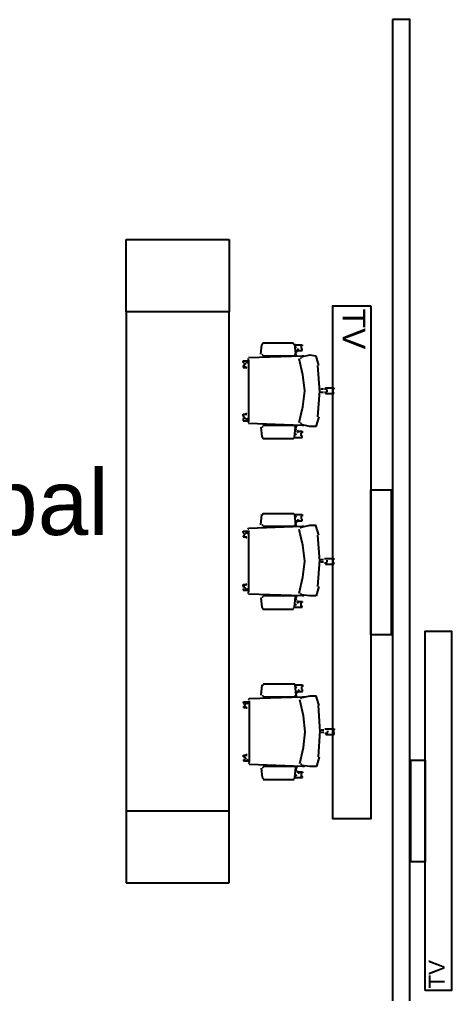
# Model space of a CAD drawing. Header units: millimetres. Extents: x -101 to 3415, y -52 to 1366.
# Drawn here: x 21.1 to 23.61, y 91.65 to 97.31 of the extents above; entities that cross this region are included whole.
import ezdxf

# ---------------------------------------------------------------- set-up
doc = ezdxf.new("R2010")
doc.units = ezdxf.units.MM
for name, color, linetype in [('00_ARQ', 8, 'Continuous'), ('ARQ_MOBILIARIO', 8, 'Continuous'), ('Texto_Iluminación', 7, 'Continuous')]:
    doc.layers.add(name, color=color, linetype=linetype)
doc.styles.add('TÍTULO', font='arial.ttf', dxfattribs={"height": 0.19})

msp = doc.modelspace()

# ---------------------------------------------------------------- linework, layer by layer
at = {"layer": '00_ARQ', "ltscale": 0.3}
msp.add_lwpolyline([(23.2672, 97.3135), (23.2672, 91.0144), (23.3672, 91.0144), (23.3672, 97.3135), (23.2672, 97.3135)], dxfattribs=at)
at = {"layer": 'ARQ_MOBILIARIO'}
for p, q in [((21.7165, 96.0336), (22.3154, 96.0336)), ((21.7165, 95.6144), (21.7165, 96.0336)), ((21.7165, 96.0336), (21.7165, 96.0336)), ((22.3154, 96.0336), (22.3154, 95.6144)), ((22.3154, 95.6144), (21.7165, 95.6144)), ((21.7165, 95.6144), (21.7165, 92.7141)), ((22.3154, 92.7141), (22.3154, 95.6144)), ((22.5005, 95.3676), (22.506, 95.422)), ((22.5005, 95.3676), (22.506, 95.422)), ((22.5167, 95.4329), (22.506, 95.422)), ((22.5167, 95.4329), (22.506, 95.422)), ((22.5114, 95.4329), (22.691, 95.4329)), ((22.5114, 95.4329), (22.691, 95.4329)), ((22.6965, 95.422), (22.691, 95.4274)), ((22.6965, 95.422), (22.691, 95.4274)), ((22.6965, 95.4274), (22.702, 95.3676)), ((22.6965, 95.4274), (22.702, 95.3676)), ((22.6965, 95.422), (22.7401, 95.422)), ((22.6965, 95.422), (22.7401, 95.422)), ((22.7075, 95.4057), (22.6965, 95.4112)), ((22.7075, 95.4057), (22.6965, 95.4112)), ((22.7401, 95.4167), (22.7346, 95.4167)), ((22.7346, 95.4167), (22.7346, 95.4004)), ((22.7401, 95.4167), (22.7346, 95.4167)), ((22.7346, 95.4167), (22.7346, 95.4004)), ((22.7401, 95.422), (22.7401, 95.4167)), ((22.7401, 95.422), (22.7401, 95.4167)), ((22.7401, 95.3567), (22.4297, 95.3458)), ((22.7401, 95.3567), (22.4297, 95.3458)), ((22.506, 95.3676), (22.5114, 95.3622)), ((22.506, 95.3676), (22.5114, 95.3622)), ((22.6965, 95.3567), (22.5114, 95.3567)), ((22.6965, 95.3567), (22.5114, 95.3567)), ((22.6475, 95.3513), (22.6475, 95.3567)), ((22.6475, 95.3513), (22.6475, 95.3567)), ((22.6965, 95.3622), (22.702, 95.3676)), ((22.6965, 95.3622), (22.702, 95.3676)), ((22.7075, 95.3839), (22.702, 95.373)), ((22.7075, 95.3839), (22.702, 95.373)), ((22.7075, 95.3567), (22.702, 95.373)), ((22.7075, 95.3567), (22.702, 95.373)), ((22.7075, 95.3894), (22.7401, 95.3894)), ((22.7075, 95.3894), (22.7401, 95.3894)), ((22.7183, 95.4004), (22.7128, 95.3839)), ((22.7183, 95.4004), (22.7128, 95.3839)), ((22.7401, 95.4004), (22.7346, 95.4004)), ((22.7401, 95.4004), (22.7346, 95.4004)), ((22.7837, 95.3622), (22.7346, 95.3513)), ((22.7837, 95.3622), (22.7346, 95.3513)), ((22.7401, 95.3894), (22.7401, 95.4004)), ((22.7401, 95.3894), (22.7401, 95.4004)), ((22.7509, 95.3567), (22.7401, 95.3567)), ((22.7509, 95.3567), (22.7401, 95.3567)), ((22.8218, 95.3567), (22.7837, 95.3622)), ((22.8218, 95.3567), (22.7837, 95.3622)), ((22.8381, 95.3024), (22.8218, 95.3567)), ((22.8381, 95.3024), (22.8218, 95.3567)), ((22.3971, 95.3239), (22.3971, 95.3294)), ((22.3971, 95.3294), (22.4242, 95.3294)), ((22.3971, 95.3239), (22.3971, 95.3294)), ((22.3971, 95.3294), (22.4242, 95.3294)), ((22.3971, 95.3187), (22.3971, 95.3239)), ((22.3971, 95.3187), (22.3971, 95.3239)), ((22.3971, 95.3187), (22.4025, 95.3187)), ((22.3971, 95.3187), (22.4025, 95.3187)), ((22.3971, 95.3024), (22.3971, 95.2968)), ((22.3971, 95.3024), (22.4025, 95.3024)), ((22.3971, 95.3024), (22.3971, 95.2968)), ((22.3971, 95.3024), (22.4025, 95.3024)), ((22.3971, 95.2968), (22.3971, 95.2913)), ((22.3971, 95.2968), (22.3971, 95.2913)), ((22.4025, 95.3187), (22.4025, 95.3132)), ((22.4025, 95.3187), (22.4025, 95.3132)), ((22.4134, 95.3132), (22.4025, 95.3024)), ((22.4134, 95.3132), (22.4025, 95.3024)), ((22.4025, 95.3077), (22.4025, 95.3024)), ((22.4025, 95.3077), (22.4025, 95.3024)), ((22.4187, 95.2859), (22.4025, 95.2968)), ((22.4187, 95.2859), (22.4025, 95.2968)), ((22.4134, 95.3239), (22.4242, 95.3187)), ((22.4134, 95.3239), (22.4242, 95.3187)), ((22.4297, 95.3404), (22.4242, 95.3349)), ((22.4297, 95.3404), (22.4242, 95.3349)), ((22.4297, 95.3349), (22.4297, 94.9755)), ((22.4297, 95.3349), (22.4297, 94.9755)), ((22.7456, 95.2477), (22.7238, 95.3404)), ((22.7456, 95.2477), (22.7238, 95.3404)), ((22.7346, 95.3458), (22.7291, 95.3404)), ((22.7346, 95.3458), (22.7291, 95.3404)), ((22.8436, 95.1497), (22.8326, 95.3024)), ((22.8436, 95.1497), (22.8326, 95.3024)), ((22.3971, 95.2913), (22.4187, 95.2913)), ((22.3971, 95.2913), (22.4187, 95.2913)), ((22.4187, 95.2913), (22.4134, 95.2913)), ((22.4187, 95.2913), (22.4134, 95.2913)), ((22.7564, 95.1552), (22.7456, 95.2477)), ((22.7564, 95.1552), (22.7456, 95.2477)), ((22.7456, 95.0627), (22.7564, 95.1552)), ((22.7456, 95.0627), (22.7564, 95.1552)), ((22.8326, 95.0028), (22.8436, 95.1552)), ((22.8326, 95.0028), (22.8436, 95.1552)), ((22.8489, 95.1662), (22.8652, 95.1662)), ((22.8489, 95.1662), (22.8652, 95.1662)), ((22.8652, 95.1444), (22.8489, 95.1444)), ((22.8652, 95.1444), (22.8489, 95.1444)), ((22.8707, 95.1662), (22.887, 95.1662)), ((22.8707, 95.1662), (22.887, 95.1662)), ((22.887, 95.1444), (22.8707, 95.1444)), ((22.887, 95.1444), (22.8707, 95.1444)), ((22.8762, 95.1662), (22.8762, 95.1715)), ((22.8762, 95.1715), (22.9198, 95.1715)), ((22.8762, 95.1662), (22.8762, 95.1715)), ((22.8762, 95.1715), (22.9198, 95.1715)), ((22.8762, 95.1444), (22.8762, 95.1389)), ((22.8762, 95.1444), (22.8762, 95.1389)), ((22.8762, 95.1389), (22.9198, 95.1389)), ((22.8762, 95.1389), (22.9198, 95.1389)), ((22.887, 95.1497), (22.887, 95.1607)), ((22.887, 95.1497), (22.887, 95.1607)), ((22.9198, 95.1715), (22.9251, 95.1715)), ((22.9198, 95.1715), (22.9251, 95.1715)), ((22.9251, 95.1662), (22.9198, 95.1607)), ((22.9251, 95.1662), (22.9198, 95.1607)), ((22.9198, 95.1607), (22.9198, 95.1444)), ((22.9198, 95.1607), (22.9198, 95.1444)), ((22.9251, 95.1444), (22.9198, 95.1444)), ((22.9251, 95.1444), (22.9198, 95.1444)), ((22.9198, 95.1389), (22.9251, 95.1389)), ((22.9198, 95.1389), (22.9251, 95.1389)), ((22.9251, 95.1715), (22.9251, 95.1662)), ((22.9251, 95.1715), (22.9251, 95.1662)), ((22.9251, 95.1389), (22.9251, 95.1444)), ((22.9251, 95.1389), (22.9251, 95.1444)), ((22.3154, 95.1144), (22.3154, 95.1144)), ((22.3971, 95.0136), (22.3971, 95.0191)), ((22.3971, 95.0191), (22.4187, 95.0191)), ((22.3971, 95.0136), (22.3971, 95.0191)), ((22.3971, 95.0191), (22.4187, 95.0191)), ((22.3971, 95.0083), (22.3971, 95.0136)), ((22.3971, 95.0083), (22.3971, 95.0136)), ((22.4025, 95.0136), (22.4187, 95.0246)), ((22.4025, 95.0136), (22.4187, 95.0246)), ((22.4187, 95.0191), (22.4134, 95.0191)), ((22.4187, 95.0191), (22.4134, 95.0191)), ((22.7238, 94.9702), (22.7456, 95.0627)), ((22.7238, 94.9702), (22.7456, 95.0627)), ((22.3971, 95.0083), (22.4025, 95.0083)), ((22.3971, 95.0083), (22.4025, 95.0083)), ((22.3971, 94.992), (22.3971, 94.981)), ((22.3971, 94.992), (22.4025, 94.992)), ((22.3971, 94.992), (22.3971, 94.981)), ((22.3971, 94.992), (22.4025, 94.992)), ((22.3971, 94.981), (22.4242, 94.981)), ((22.3971, 94.981), (22.4242, 94.981)), ((22.4025, 95.0028), (22.4025, 95.0083)), ((22.4025, 95.0028), (22.4025, 95.0083)), ((22.4025, 95.0028), (22.4134, 94.992)), ((22.4025, 95.0028), (22.4134, 94.992)), ((22.4025, 94.992), (22.4025, 94.9973)), ((22.4025, 94.992), (22.4025, 94.9973)), ((22.4242, 94.992), (22.4134, 94.9865)), ((22.4242, 94.992), (22.4134, 94.9865)), ((22.4242, 94.9755), (22.4297, 94.9702)), ((22.4242, 94.9755), (22.4297, 94.9702)), ((22.7401, 94.9539), (22.4297, 94.9647)), ((22.7401, 94.9539), (22.4297, 94.9647)), ((22.6965, 94.9539), (22.5114, 94.9539)), ((22.6965, 94.9539), (22.5114, 94.9539)), ((22.6475, 94.9592), (22.6475, 94.9539)), ((22.6475, 94.9592), (22.6475, 94.9539)), ((22.7075, 94.9539), (22.702, 94.9374)), ((22.7075, 94.9539), (22.702, 94.9374)), ((22.7291, 94.9702), (22.7346, 94.9647)), ((22.7291, 94.9702), (22.7346, 94.9647)), ((22.7837, 94.9484), (22.7346, 94.9592)), ((22.7837, 94.9484), (22.7346, 94.9592)), ((22.7509, 94.9539), (22.7401, 94.9539)), ((22.7509, 94.9539), (22.7401, 94.9539)), ((22.8381, 95.0028), (22.8218, 94.9539)), ((22.8381, 95.0028), (22.8218, 94.9539)), ((22.8218, 94.9539), (22.8218, 94.9484)), ((22.8218, 94.9539), (22.8218, 94.9484)), ((22.5005, 94.9429), (22.506, 94.8885)), ((22.5005, 94.9429), (22.506, 94.8885)), ((22.5114, 94.9484), (22.506, 94.9429)), ((22.5114, 94.9484), (22.506, 94.9429)), ((22.702, 94.9429), (22.6965, 94.9484)), ((22.702, 94.9429), (22.6965, 94.9484)), ((22.6965, 94.883), (22.702, 94.9429)), ((22.6965, 94.883), (22.702, 94.9429)), ((22.6965, 94.8993), (22.7075, 94.9048)), ((22.6965, 94.8993), (22.7075, 94.9048)), ((22.7075, 94.9265), (22.702, 94.9374)), ((22.7075, 94.9265), (22.702, 94.9374)), ((22.7075, 94.9211), (22.7401, 94.9211)), ((22.7075, 94.9211), (22.7401, 94.9211)), ((22.7128, 94.9265), (22.7183, 94.9103)), ((22.7128, 94.9265), (22.7183, 94.9103)), ((22.7401, 94.9103), (22.7346, 94.9103)), ((22.7346, 94.894), (22.7346, 94.9103)), ((22.7401, 94.9103), (22.7346, 94.9103)), ((22.7346, 94.894), (22.7346, 94.9103)), ((22.7401, 94.9211), (22.7401, 94.9103)), ((22.7401, 94.9211), (22.7401, 94.9103)), ((22.8218, 94.9484), (22.7837, 94.9484)), ((22.8218, 94.9484), (22.7837, 94.9484)), ((22.506, 94.8885), (22.5167, 94.8775)), ((22.506, 94.8885), (22.5167, 94.8775)), ((22.5114, 94.8775), (22.691, 94.8775)), ((22.5114, 94.8775), (22.691, 94.8775)), ((22.691, 94.8775), (22.6965, 94.883)), ((22.691, 94.8775), (22.6965, 94.883)), ((22.6965, 94.883), (22.7401, 94.883)), ((22.6965, 94.883), (22.7401, 94.883)), ((22.7401, 94.894), (22.7346, 94.894)), ((22.7401, 94.894), (22.7346, 94.894)), ((22.7401, 94.8885), (22.7401, 94.894)), ((22.7401, 94.8885), (22.7401, 94.894)), ((22.7401, 94.883), (22.7401, 94.8885)), ((22.7401, 94.883), (22.7401, 94.8885)), ((22.5005, 94.3766), (22.506, 94.4365)), ((22.5005, 94.3766), (22.506, 94.4365)), ((22.5167, 94.442), (22.506, 94.431)), ((22.5167, 94.442), (22.506, 94.431)), ((22.5114, 94.442), (22.691, 94.442)), ((22.5114, 94.442), (22.691, 94.442)), ((22.6965, 94.4365), (22.691, 94.442)), ((22.6965, 94.4365), (22.691, 94.442)), ((22.6965, 94.4365), (22.7401, 94.4365)), ((22.6965, 94.4365), (22.702, 94.3766)), ((22.6965, 94.4365), (22.7401, 94.4365)), ((22.6965, 94.4365), (22.702, 94.3766)), ((22.7075, 94.4202), (22.6965, 94.4257)), ((22.7075, 94.4202), (22.6965, 94.4257)), ((22.7075, 94.3929), (22.702, 94.3821)), ((22.7075, 94.3929), (22.702, 94.3821)), ((22.7075, 94.3658), (22.702, 94.3876)), ((22.7075, 94.3658), (22.702, 94.3876)), ((22.7075, 94.3984), (22.7401, 94.3984)), ((22.7075, 94.3984), (22.7401, 94.3984)), ((22.7183, 94.4094), (22.7128, 94.3929)), ((22.7183, 94.4094), (22.7128, 94.3929)), ((22.7401, 94.4257), (22.7346, 94.4257)), ((22.7346, 94.4257), (22.7346, 94.4094)), ((22.7401, 94.4257), (22.7346, 94.4257)), ((22.7346, 94.4257), (22.7346, 94.4094)), ((22.7401, 94.4094), (22.7346, 94.4094)), ((22.7401, 94.4094), (22.7346, 94.4094)), ((22.7401, 94.4365), (22.7401, 94.431)), ((22.7401, 94.4365), (22.7401, 94.431)), ((22.7401, 94.431), (22.7401, 94.4257)), ((22.7401, 94.431), (22.7401, 94.4257)), ((22.7401, 94.4039), (22.7401, 94.4094)), ((22.7401, 94.4039), (22.7401, 94.4094)), ((22.7401, 94.3984), (22.7401, 94.4039)), ((22.7401, 94.3984), (22.7401, 94.4039)), ((22.3971, 94.333), (22.3971, 94.3385)), ((22.3971, 94.3385), (22.4242, 94.3385)), ((22.3971, 94.333), (22.3971, 94.3385)), ((22.3971, 94.3385), (22.4242, 94.3385)), ((22.3971, 94.333), (22.3971, 94.3276)), ((22.3971, 94.333), (22.3971, 94.3276)), ((22.4134, 94.333), (22.4242, 94.3276)), ((22.4134, 94.333), (22.4242, 94.3276)), ((22.4297, 94.3548), (22.4242, 94.3495)), ((22.4297, 94.3548), (22.4242, 94.3495)), ((22.7401, 94.3658), (22.4297, 94.3548)), ((22.7401, 94.3658), (22.4297, 94.3548)), ((22.4297, 94.3439), (22.4297, 93.9845)), ((22.4297, 94.3439), (22.4297, 93.9845)), ((22.506, 94.3766), (22.5114, 94.3711)), ((22.506, 94.3766), (22.5114, 94.3711)), ((22.6965, 94.3658), (22.5114, 94.3658)), ((22.6965, 94.3658), (22.5114, 94.3658)), ((22.6475, 94.3658), (22.6421, 94.3658)), ((22.6475, 94.3658), (22.6421, 94.3658)), ((22.6965, 94.3711), (22.702, 94.3766)), ((22.6965, 94.3711), (22.702, 94.3766)), ((22.7456, 94.2568), (22.7238, 94.3495)), ((22.7456, 94.2568), (22.7238, 94.3495)), ((22.7346, 94.3603), (22.7291, 94.3548)), ((22.7346, 94.3603), (22.7291, 94.3548)), ((22.7837, 94.3711), (22.7346, 94.3603)), ((22.7837, 94.3711), (22.7346, 94.3603)), ((22.7509, 94.3658), (22.7401, 94.3658)), ((22.7509, 94.3658), (22.7401, 94.3658)), ((22.8218, 94.3711), (22.7837, 94.3711)), ((22.8218, 94.3711), (22.7837, 94.3711)), ((22.8218, 94.3658), (22.8218, 94.3711)), ((22.8218, 94.3658), (22.8218, 94.3711)), ((22.8381, 94.3167), (22.8218, 94.3658)), ((22.8381, 94.3167), (22.8218, 94.3658)), ((22.4025, 94.3276), (22.3971, 94.3276)), ((22.3971, 94.3276), (22.4025, 94.3276)), ((22.4025, 94.3276), (22.3971, 94.3276)), ((22.3971, 94.3276), (22.4025, 94.3276)), ((22.3971, 94.3114), (22.3971, 94.3059)), ((22.3971, 94.3114), (22.4025, 94.3114)), ((22.3971, 94.3114), (22.3971, 94.3059)), ((22.3971, 94.3114), (22.4025, 94.3114)), ((22.3971, 94.3059), (22.4187, 94.3059)), ((22.3971, 94.3059), (22.4187, 94.3059)), ((22.4134, 94.3276), (22.4025, 94.3167)), ((22.4134, 94.3276), (22.4025, 94.3167)), ((22.4025, 94.3167), (22.4025, 94.3114)), ((22.4025, 94.3167), (22.4025, 94.3114)), ((22.4187, 94.3004), (22.4025, 94.3114)), ((22.4187, 94.3004), (22.4025, 94.3114)), ((22.4187, 94.3004), (22.4134, 94.3004)), ((22.4187, 94.3004), (22.4134, 94.3004)), ((22.8436, 94.1643), (22.8326, 94.3167)), ((22.8436, 94.1643), (22.8326, 94.3167)), ((22.7564, 94.1643), (22.7456, 94.2568)), ((22.7564, 94.1643), (22.7456, 94.2568)), ((22.7456, 94.0717), (22.7564, 94.1643)), ((22.7456, 94.0717), (22.7564, 94.1643)), ((22.8326, 94.0173), (22.8436, 94.1697)), ((22.8326, 94.0173), (22.8436, 94.1697)), ((22.8489, 94.1752), (22.8652, 94.1752)), ((22.8489, 94.1752), (22.8652, 94.1752)), ((22.8707, 94.1806), (22.887, 94.1806)), ((22.8707, 94.1806), (22.887, 94.1806)), ((22.8762, 94.1752), (22.8762, 94.1806)), ((22.8762, 94.1806), (22.9198, 94.1806)), ((22.8762, 94.1752), (22.8762, 94.1806)), ((22.8762, 94.1806), (22.9198, 94.1806)), ((22.887, 94.1587), (22.887, 94.1697)), ((22.887, 94.1587), (22.887, 94.1697)), ((22.9198, 94.1806), (22.9251, 94.1806)), ((22.9198, 94.1806), (22.9251, 94.1806)), ((22.9251, 94.1752), (22.9198, 94.1752)), ((22.9198, 94.1752), (22.9198, 94.1587)), ((22.9251, 94.1752), (22.9198, 94.1752)), ((22.9198, 94.1752), (22.9198, 94.1587)), ((22.9251, 94.1806), (22.9251, 94.1752)), ((22.9251, 94.1806), (22.9251, 94.1752)), ((22.8652, 94.1587), (22.8489, 94.1587)), ((22.8652, 94.1587), (22.8489, 94.1587)), ((22.887, 94.1534), (22.8707, 94.1534)), ((22.887, 94.1534), (22.8707, 94.1534)), ((22.8762, 94.1587), (22.8762, 94.1479)), ((22.8762, 94.1587), (22.8762, 94.1479)), ((22.8762, 94.1479), (22.9198, 94.1479)), ((22.8762, 94.1479), (22.9198, 94.1479)), ((22.9251, 94.1587), (22.9198, 94.1587)), ((22.9251, 94.1587), (22.9198, 94.1587)), ((22.9198, 94.1479), (22.9251, 94.1479)), ((22.9198, 94.1479), (22.9251, 94.1479)), ((22.9251, 94.1479), (22.9251, 94.1587)), ((22.9251, 94.1479), (22.9251, 94.1587)), ((22.7238, 93.9792), (22.7456, 94.0717)), ((22.7238, 93.9792), (22.7456, 94.0717)), ((22.3971, 94.0173), (22.3971, 94.0281)), ((22.3971, 94.0281), (22.4187, 94.0281)), ((22.3971, 94.0173), (22.3971, 94.0281)), ((22.3971, 94.0281), (22.4187, 94.0281)), ((22.3971, 94.0173), (22.4025, 94.0173)), ((22.3971, 94.0173), (22.4025, 94.0173)), ((22.3971, 94.001), (22.3971, 93.9955)), ((22.3971, 94.001), (22.4025, 94.001)), ((22.3971, 94.001), (22.3971, 93.9955)), ((22.3971, 94.001), (22.4025, 94.001)), ((22.3971, 93.9955), (22.4242, 93.9955)), ((22.3971, 93.9955), (22.4242, 93.9955)), ((22.4025, 94.0226), (22.4187, 94.0336)), ((22.4025, 94.0226), (22.4187, 94.0336)), ((22.4025, 94.0173), (22.4134, 94.0063)), ((22.4025, 94.0118), (22.4025, 94.0173)), ((22.4025, 94.0173), (22.4134, 94.0063)), ((22.4025, 94.0118), (22.4025, 94.0173)), ((22.4025, 94.001), (22.4025, 94.0063)), ((22.4025, 94.001), (22.4025, 94.0063)), ((22.4187, 94.0281), (22.4134, 94.0281)), ((22.4187, 94.0281), (22.4134, 94.0281)), ((22.4242, 94.001), (22.4134, 93.9955)), ((22.4242, 94.001), (22.4134, 93.9955)), ((22.8381, 94.0173), (22.8218, 93.9627)), ((22.8381, 94.0173), (22.8218, 93.9627)), ((22.4242, 93.9845), (22.4297, 93.9792)), ((22.4242, 93.9845), (22.4297, 93.9792)), ((22.7401, 93.9627), (22.4297, 93.9737)), ((22.7401, 93.9627), (22.4297, 93.9737)), ((22.5005, 93.9519), (22.506, 93.8975)), ((22.5005, 93.9519), (22.506, 93.8975)), ((22.5114, 93.9574), (22.506, 93.9519)), ((22.5114, 93.9574), (22.506, 93.9519)), ((22.6965, 93.9627), (22.5114, 93.9627)), ((22.6965, 93.9627), (22.5114, 93.9627)), ((22.6475, 93.9682), (22.6475, 93.9627)), ((22.6475, 93.9682), (22.6475, 93.9627)), ((22.702, 93.9574), (22.6965, 93.9627)), ((22.702, 93.9574), (22.6965, 93.9627)), ((22.6965, 93.8975), (22.702, 93.9574)), ((22.6965, 93.8975), (22.702, 93.9574)), ((22.7075, 93.9627), (22.702, 93.9464)), ((22.7075, 93.9627), (22.702, 93.9464)), ((22.7075, 93.9356), (22.702, 93.9464)), ((22.7075, 93.9356), (22.702, 93.9464)), ((22.7128, 93.9356), (22.7183, 93.9193)), ((22.7128, 93.9356), (22.7183, 93.9193)), ((22.7291, 93.9792), (22.7346, 93.9737)), ((22.7291, 93.9792), (22.7346, 93.9737)), ((22.7837, 93.9627), (22.7346, 93.9682)), ((22.7837, 93.9627), (22.7346, 93.9682)), ((22.7509, 93.9627), (22.7401, 93.9627)), ((22.7509, 93.9627), (22.7401, 93.9627)), ((22.8218, 93.9627), (22.7837, 93.9627)), ((22.8218, 93.9627), (22.7837, 93.9627)), ((22.506, 93.8975), (22.5167, 93.8865)), ((22.506, 93.8975), (22.5167, 93.8865)), ((22.5114, 93.8865), (22.691, 93.8865)), ((22.5114, 93.8865), (22.691, 93.8865)), ((22.691, 93.892), (22.6965, 93.8975)), ((22.691, 93.892), (22.6965, 93.8975)), ((22.6965, 93.9083), (22.7075, 93.9138)), ((22.6965, 93.9083), (22.7075, 93.9138)), ((22.6965, 93.8975), (22.7401, 93.8975)), ((22.6965, 93.8975), (22.7401, 93.8975)), ((22.7075, 93.9301), (22.7401, 93.9301)), ((22.7075, 93.9301), (22.7401, 93.9301)), ((22.7401, 93.9246), (22.7346, 93.9246)), ((22.7346, 93.903), (22.7346, 93.9246)), ((22.7401, 93.9246), (22.7346, 93.9246)), ((22.7346, 93.903), (22.7346, 93.9246)), ((22.7401, 93.903), (22.7346, 93.903)), ((22.7401, 93.903), (22.7346, 93.903)), ((22.7401, 93.9301), (22.7401, 93.9246)), ((22.7401, 93.9301), (22.7401, 93.9246)), ((22.7401, 93.8975), (22.7401, 93.903)), ((22.7401, 93.8975), (22.7401, 93.903)), ((22.5031, 93.3856), (22.5086, 93.4455)), ((22.5031, 93.3856), (22.5086, 93.4455)), ((22.5194, 93.451), (22.5086, 93.44)), ((22.5194, 93.451), (22.5086, 93.44)), ((22.5141, 93.451), (22.6936, 93.451)), ((22.5141, 93.451), (22.6936, 93.451)), ((22.6991, 93.4455), (22.6936, 93.451)), ((22.6991, 93.4455), (22.6936, 93.451)), ((22.6991, 93.4455), (22.7427, 93.4455)), ((22.6991, 93.4455), (22.7046, 93.3856)), ((22.6991, 93.4455), (22.7427, 93.4455)), ((22.6991, 93.4455), (22.7046, 93.3856)), ((22.7101, 93.4292), (22.6991, 93.4347)), ((22.7101, 93.4292), (22.6991, 93.4347)), ((22.7427, 93.4347), (22.7372, 93.4347)), ((22.7372, 93.4347), (22.7372, 93.4184)), ((22.7427, 93.4347), (22.7372, 93.4347)), ((22.7372, 93.4347), (22.7372, 93.4184)), ((22.7427, 93.4455), (22.7427, 93.44)), ((22.7427, 93.4455), (22.7427, 93.44)), ((22.7427, 93.44), (22.7427, 93.4347)), ((22.7427, 93.44), (22.7427, 93.4347)), ((22.7427, 93.3748), (22.4323, 93.3638)), ((22.7427, 93.3748), (22.4323, 93.3638)), ((22.5086, 93.3856), (22.5141, 93.3801)), ((22.5086, 93.3856), (22.5141, 93.3801)), ((22.6991, 93.3748), (22.5141, 93.3748)), ((22.6991, 93.3748), (22.5141, 93.3748)), ((22.6502, 93.3748), (22.6447, 93.3748)), ((22.6502, 93.3748), (22.6447, 93.3748)), ((22.6991, 93.3801), (22.7046, 93.3856)), ((22.6991, 93.3801), (22.7046, 93.3856)), ((22.7101, 93.4019), (22.7046, 93.3911)), ((22.7101, 93.4019), (22.7046, 93.3911)), ((22.7101, 93.3748), (22.7046, 93.3966)), ((22.7101, 93.3748), (22.7046, 93.3966)), ((22.7101, 93.4074), (22.7427, 93.4074)), ((22.7101, 93.4074), (22.7427, 93.4074)), ((22.721, 93.4184), (22.7155, 93.4019)), ((22.721, 93.4184), (22.7155, 93.4019)), ((22.7372, 93.3693), (22.7317, 93.3638)), ((22.7372, 93.3693), (22.7317, 93.3638)), ((22.7427, 93.4184), (22.7372, 93.4184)), ((22.7427, 93.4184), (22.7372, 93.4184)), ((22.7863, 93.3801), (22.7372, 93.3693)), ((22.7863, 93.3801), (22.7372, 93.3693)), ((22.7427, 93.4129), (22.7427, 93.4184)), ((22.7427, 93.4129), (22.7427, 93.4184)), ((22.7427, 93.4074), (22.7427, 93.4129)), ((22.7427, 93.4074), (22.7427, 93.4129)), ((22.7536, 93.3748), (22.7427, 93.3748)), ((22.7536, 93.3748), (22.7427, 93.3748)), ((22.8245, 93.3801), (22.7863, 93.3801)), ((22.8245, 93.3801), (22.7863, 93.3801)), ((22.8245, 93.3748), (22.8245, 93.3801)), ((22.8245, 93.3748), (22.8245, 93.3801)), ((22.8407, 93.3257), (22.8245, 93.3748)), ((22.8407, 93.3257), (22.8245, 93.3748)), ((22.3998, 93.342), (22.3998, 93.3475)), ((22.3998, 93.3475), (22.4269, 93.3475)), ((22.3998, 93.342), (22.3998, 93.3475)), ((22.3998, 93.3475), (22.4269, 93.3475)), ((22.3998, 93.342), (22.3998, 93.3367)), ((22.3998, 93.342), (22.3998, 93.3367)), ((22.4051, 93.3367), (22.3998, 93.3367)), ((22.3998, 93.3367), (22.4051, 93.3367)), ((22.4051, 93.3367), (22.3998, 93.3367)), ((22.3998, 93.3367), (22.4051, 93.3367)), ((22.3998, 93.3204), (22.3998, 93.3149)), ((22.3998, 93.3204), (22.4051, 93.3204)), ((22.3998, 93.3204), (22.3998, 93.3149)), ((22.3998, 93.3204), (22.4051, 93.3204)), ((22.3998, 93.3149), (22.4214, 93.3149)), ((22.3998, 93.3149), (22.4214, 93.3149)), ((22.4161, 93.3367), (22.4051, 93.3257)), ((22.4161, 93.3367), (22.4051, 93.3257)), ((22.4051, 93.3257), (22.4051, 93.3204)), ((22.4051, 93.3257), (22.4051, 93.3204)), ((22.4214, 93.3094), (22.4051, 93.3204)), ((22.4214, 93.3094), (22.4051, 93.3204)), ((22.4161, 93.342), (22.4269, 93.3367)), ((22.4161, 93.342), (22.4269, 93.3367)), ((22.4323, 93.3638), (22.4269, 93.3585)), ((22.4323, 93.3638), (22.4269, 93.3585)), ((22.4323, 93.353), (22.4323, 92.9936)), ((22.4323, 93.353), (22.4323, 92.9936)), ((22.7482, 93.2658), (22.7264, 93.3585)), ((22.7482, 93.2658), (22.7264, 93.3585)), ((22.8463, 93.1733), (22.8352, 93.3257)), ((22.8463, 93.1733), (22.8352, 93.3257)), ((22.4214, 93.3094), (22.4161, 93.3094)), ((22.4214, 93.3094), (22.4161, 93.3094)), ((22.759, 93.1733), (22.7482, 93.2658)), ((22.759, 93.1733), (22.7482, 93.2658)), ((22.7482, 93.0807), (22.759, 93.1733)), ((22.7482, 93.0807), (22.759, 93.1733)), ((22.8352, 93.0263), (22.8463, 93.1788)), ((22.8352, 93.0263), (22.8463, 93.1788)), ((22.8516, 93.1843), (22.8679, 93.1843)), ((22.8516, 93.1843), (22.8679, 93.1843)), ((22.8679, 93.1678), (22.8516, 93.1678)), ((22.8679, 93.1678), (22.8516, 93.1678)), ((22.8734, 93.1896), (22.8897, 93.1896)), ((22.8734, 93.1896), (22.8897, 93.1896)), ((22.8897, 93.1624), (22.8734, 93.1624)), ((22.8897, 93.1624), (22.8734, 93.1624)), ((22.8788, 93.1843), (22.8788, 93.1896)), ((22.8788, 93.1896), (22.9225, 93.1896)), ((22.8788, 93.1843), (22.8788, 93.1896)), ((22.8788, 93.1896), (22.9225, 93.1896)), ((22.8788, 93.1678), (22.8788, 93.1569)), ((22.8788, 93.1678), (22.8788, 93.1569)), ((22.8788, 93.1569), (22.9225, 93.1569)), ((22.8788, 93.1569), (22.9225, 93.1569)), ((22.8897, 93.1678), (22.8897, 93.1788)), ((22.8897, 93.1678), (22.8897, 93.1788)), ((22.9225, 93.1896), (22.9278, 93.1896)), ((22.9225, 93.1896), (22.9278, 93.1896)), ((22.9278, 93.1843), (22.9225, 93.1843)), ((22.9225, 93.1843), (22.9225, 93.1678)), ((22.9278, 93.1843), (22.9225, 93.1843)), ((22.9225, 93.1843), (22.9225, 93.1678)), ((22.9278, 93.1678), (22.9225, 93.1678)), ((22.9278, 93.1678), (22.9225, 93.1678)), ((22.9225, 93.1569), (22.9278, 93.1569)), ((22.9225, 93.1569), (22.9278, 93.1569)), ((22.9278, 93.1896), (22.9278, 93.1843)), ((22.9278, 93.1896), (22.9278, 93.1843)), ((22.9278, 93.1569), (22.9278, 93.1678)), ((22.9278, 93.1569), (22.9278, 93.1678)), ((22.3998, 93.0263), (22.3998, 93.0371)), ((22.3998, 93.0371), (22.4214, 93.0371)), ((22.3998, 93.0263), (22.3998, 93.0371)), ((22.3998, 93.0371), (22.4214, 93.0371)), ((22.4051, 93.0316), (22.4214, 93.0426)), ((22.4051, 93.0316), (22.4214, 93.0426)), ((22.4214, 93.0371), (22.4161, 93.0371)), ((22.4214, 93.0371), (22.4161, 93.0371)), ((22.7264, 92.9882), (22.7482, 93.0807)), ((22.7264, 92.9882), (22.7482, 93.0807)), ((22.3998, 93.0263), (22.4051, 93.0263)), ((22.3998, 93.0263), (22.4051, 93.0263)), ((22.3998, 93.01), (22.3998, 93.0045)), ((22.3998, 93.01), (22.4051, 93.01)), ((22.3998, 93.01), (22.3998, 93.0045)), ((22.3998, 93.01), (22.4051, 93.01)), ((22.3998, 93.0045), (22.4269, 93.0045)), ((22.3998, 93.0045), (22.4269, 93.0045)), ((22.4051, 93.0263), (22.4161, 93.0153)), ((22.4051, 93.0208), (22.4051, 93.0263)), ((22.4051, 93.0263), (22.4161, 93.0153)), ((22.4051, 93.0208), (22.4051, 93.0263)), ((22.4051, 93.01), (22.4051, 93.0153)), ((22.4051, 93.01), (22.4051, 93.0153)), ((22.4269, 93.01), (22.4161, 93.0045)), ((22.4269, 93.01), (22.4161, 93.0045)), ((22.4269, 92.9936), (22.4323, 92.9882)), ((22.4269, 92.9936), (22.4323, 92.9882)), ((22.7427, 92.9717), (22.4323, 92.9827)), ((22.7427, 92.9717), (22.4323, 92.9827)), ((22.6991, 92.9717), (22.5141, 92.9717)), ((22.6991, 92.9717), (22.5141, 92.9717)), ((22.6502, 92.9772), (22.6502, 92.9717)), ((22.6502, 92.9772), (22.6502, 92.9717)), ((22.7046, 92.9664), (22.6991, 92.9717)), ((22.7046, 92.9664), (22.6991, 92.9717)), ((22.7101, 92.9717), (22.7046, 92.9554)), ((22.7101, 92.9717), (22.7046, 92.9554)), ((22.7317, 92.9882), (22.7372, 92.9827)), ((22.7317, 92.9882), (22.7372, 92.9827)), ((22.7863, 92.9717), (22.7372, 92.9772)), ((22.7863, 92.9717), (22.7372, 92.9772)), ((22.7536, 92.9717), (22.7427, 92.9717)), ((22.7536, 92.9717), (22.7427, 92.9717)), ((22.8245, 92.9717), (22.7863, 92.9717)), ((22.8245, 92.9717), (22.7863, 92.9717)), ((22.8407, 93.0263), (22.8245, 92.9717)), ((22.8407, 93.0263), (22.8245, 92.9717)), ((22.5031, 92.9609), (22.5086, 92.9065)), ((22.5031, 92.9609), (22.5086, 92.9065)), ((22.5141, 92.9664), (22.5086, 92.9609)), ((22.5141, 92.9664), (22.5086, 92.9609)), ((22.6991, 92.9065), (22.7046, 92.9664)), ((22.6991, 92.9065), (22.7046, 92.9664)), ((22.6991, 92.9173), (22.7101, 92.9228)), ((22.6991, 92.9173), (22.7101, 92.9228)), ((22.7101, 92.9446), (22.7046, 92.9554)), ((22.7101, 92.9446), (22.7046, 92.9554)), ((22.7101, 92.9391), (22.7427, 92.9391)), ((22.7101, 92.9391), (22.7427, 92.9391)), ((22.7155, 92.9446), (22.721, 92.9283)), ((22.7155, 92.9446), (22.721, 92.9283)), ((22.7427, 92.9336), (22.7372, 92.9336)), ((22.7372, 92.912), (22.7372, 92.9336)), ((22.7427, 92.9336), (22.7372, 92.9336)), ((22.7372, 92.912), (22.7372, 92.9336)), ((22.7427, 92.9391), (22.7427, 92.9336)), ((22.7427, 92.9391), (22.7427, 92.9336)), ((22.5086, 92.9065), (22.5194, 92.8955)), ((22.5086, 92.9065), (22.5194, 92.8955)), ((22.5141, 92.8955), (22.6936, 92.8955)), ((22.5141, 92.8955), (22.6936, 92.8955)), ((22.6936, 92.901), (22.6991, 92.9065)), ((22.6936, 92.901), (22.6991, 92.9065)), ((22.6991, 92.9065), (22.7427, 92.9065)), ((22.6991, 92.9065), (22.7427, 92.9065)), ((22.7427, 92.912), (22.7372, 92.912)), ((22.7427, 92.912), (22.7372, 92.912)), ((22.7427, 92.9065), (22.7427, 92.912)), ((22.7427, 92.9065), (22.7427, 92.912)), ((21.7165, 92.7141), (22.3154, 92.7141)), ((21.7165, 92.7141), (21.7165, 92.2949)), ((22.3154, 92.2949), (22.3154, 92.7141)), ((21.7165, 92.2949), (22.3154, 92.2949)), ((21.7165, 92.2949), (21.7165, 92.2949))]:
    msp.add_line(p, q, dxfattribs=at)
at = {"layer": 'Texto_Iluminación', "ltscale": 0.3}
for points in [[(23.1398, 95.6495), (23.1398, 92.6663), (22.9196, 92.6663), (22.9196, 95.6495)], [(23.1398, 93.7356), (23.1398, 94.5801), (23.2591, 94.5801), (23.2591, 93.7356)], [(23.4557, 91.6686), (23.4557, 93.7568), (23.6098, 93.7568), (23.6098, 91.6686)], [(23.4557, 93.0082), (23.4557, 92.4171), (23.3722, 92.4171), (23.3722, 93.0082)]]:
    msp.add_lwpolyline(points, close=True, dxfattribs=at)

# ---------------------------------------------------------------- texts
at = {"layer": '00_ARQ', "ltscale": 0.3, "style": 'TÍTULO'}
msp.add_text('Lobby Principal', height=0.38, dxfattribs=at).set_placement((17.9865, 94.3168, 1.448))
at = {"layer": 'Texto_Iluminación', "ltscale": 0.3, "style": 'TÍTULO'}
for height, rotation, p in [(0.133, 270, (22.9758, 95.6333)), (0.0931, 90, (23.5705, 91.6799))]:
    msp.add_text('TV', height=height, rotation=rotation, dxfattribs=at).set_placement(p)

doc.saveas('drawing.dxf')
